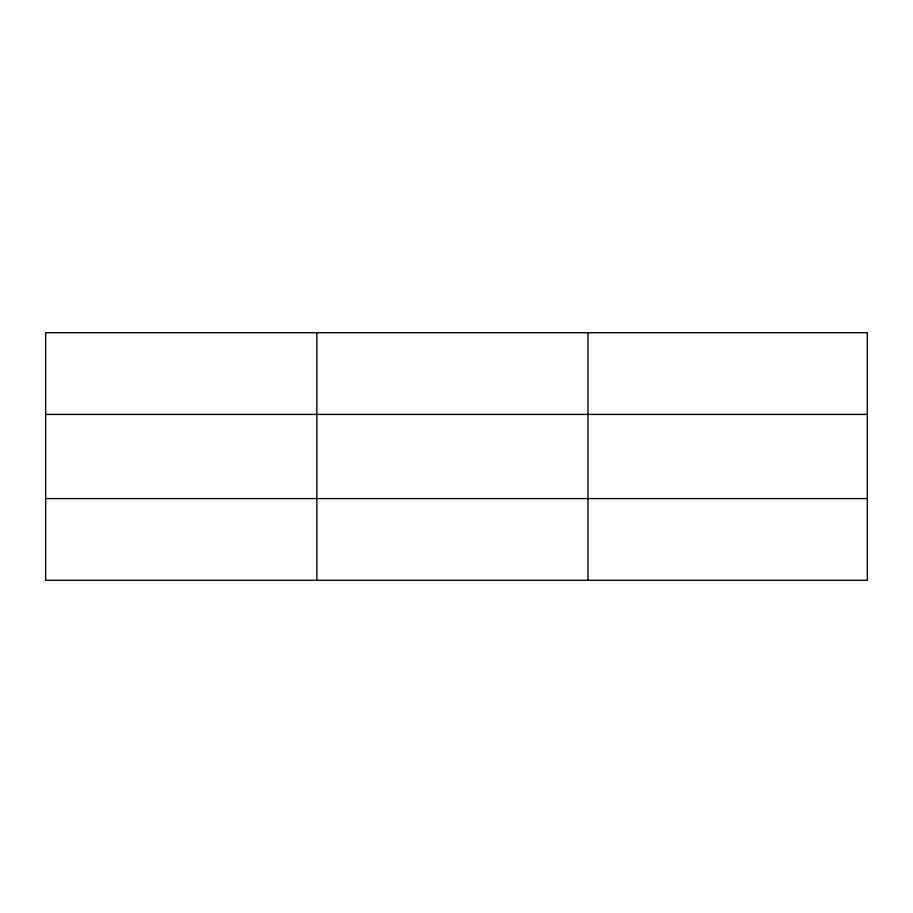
<?xml version="1.0" encoding="UTF-8"?>
<svg xmlns="http://www.w3.org/2000/svg" width="913" height="913" viewBox="0 0 913 913"><rect width="100%" height="100%" fill="white"/><g stroke="black" fill="none" stroke-linecap="round" stroke-linejoin="round"><path stroke-width="1.37" d="M316.811 332.72L316.811 580.28M587.972 332.72L587.972 580.28M45.65 414.411L867.35 414.411M45.65 498.589L867.35 498.589M867.35 332.72L867.35 580.28L45.65 580.28L45.65 332.72L867.35 332.72"/></g></svg>
